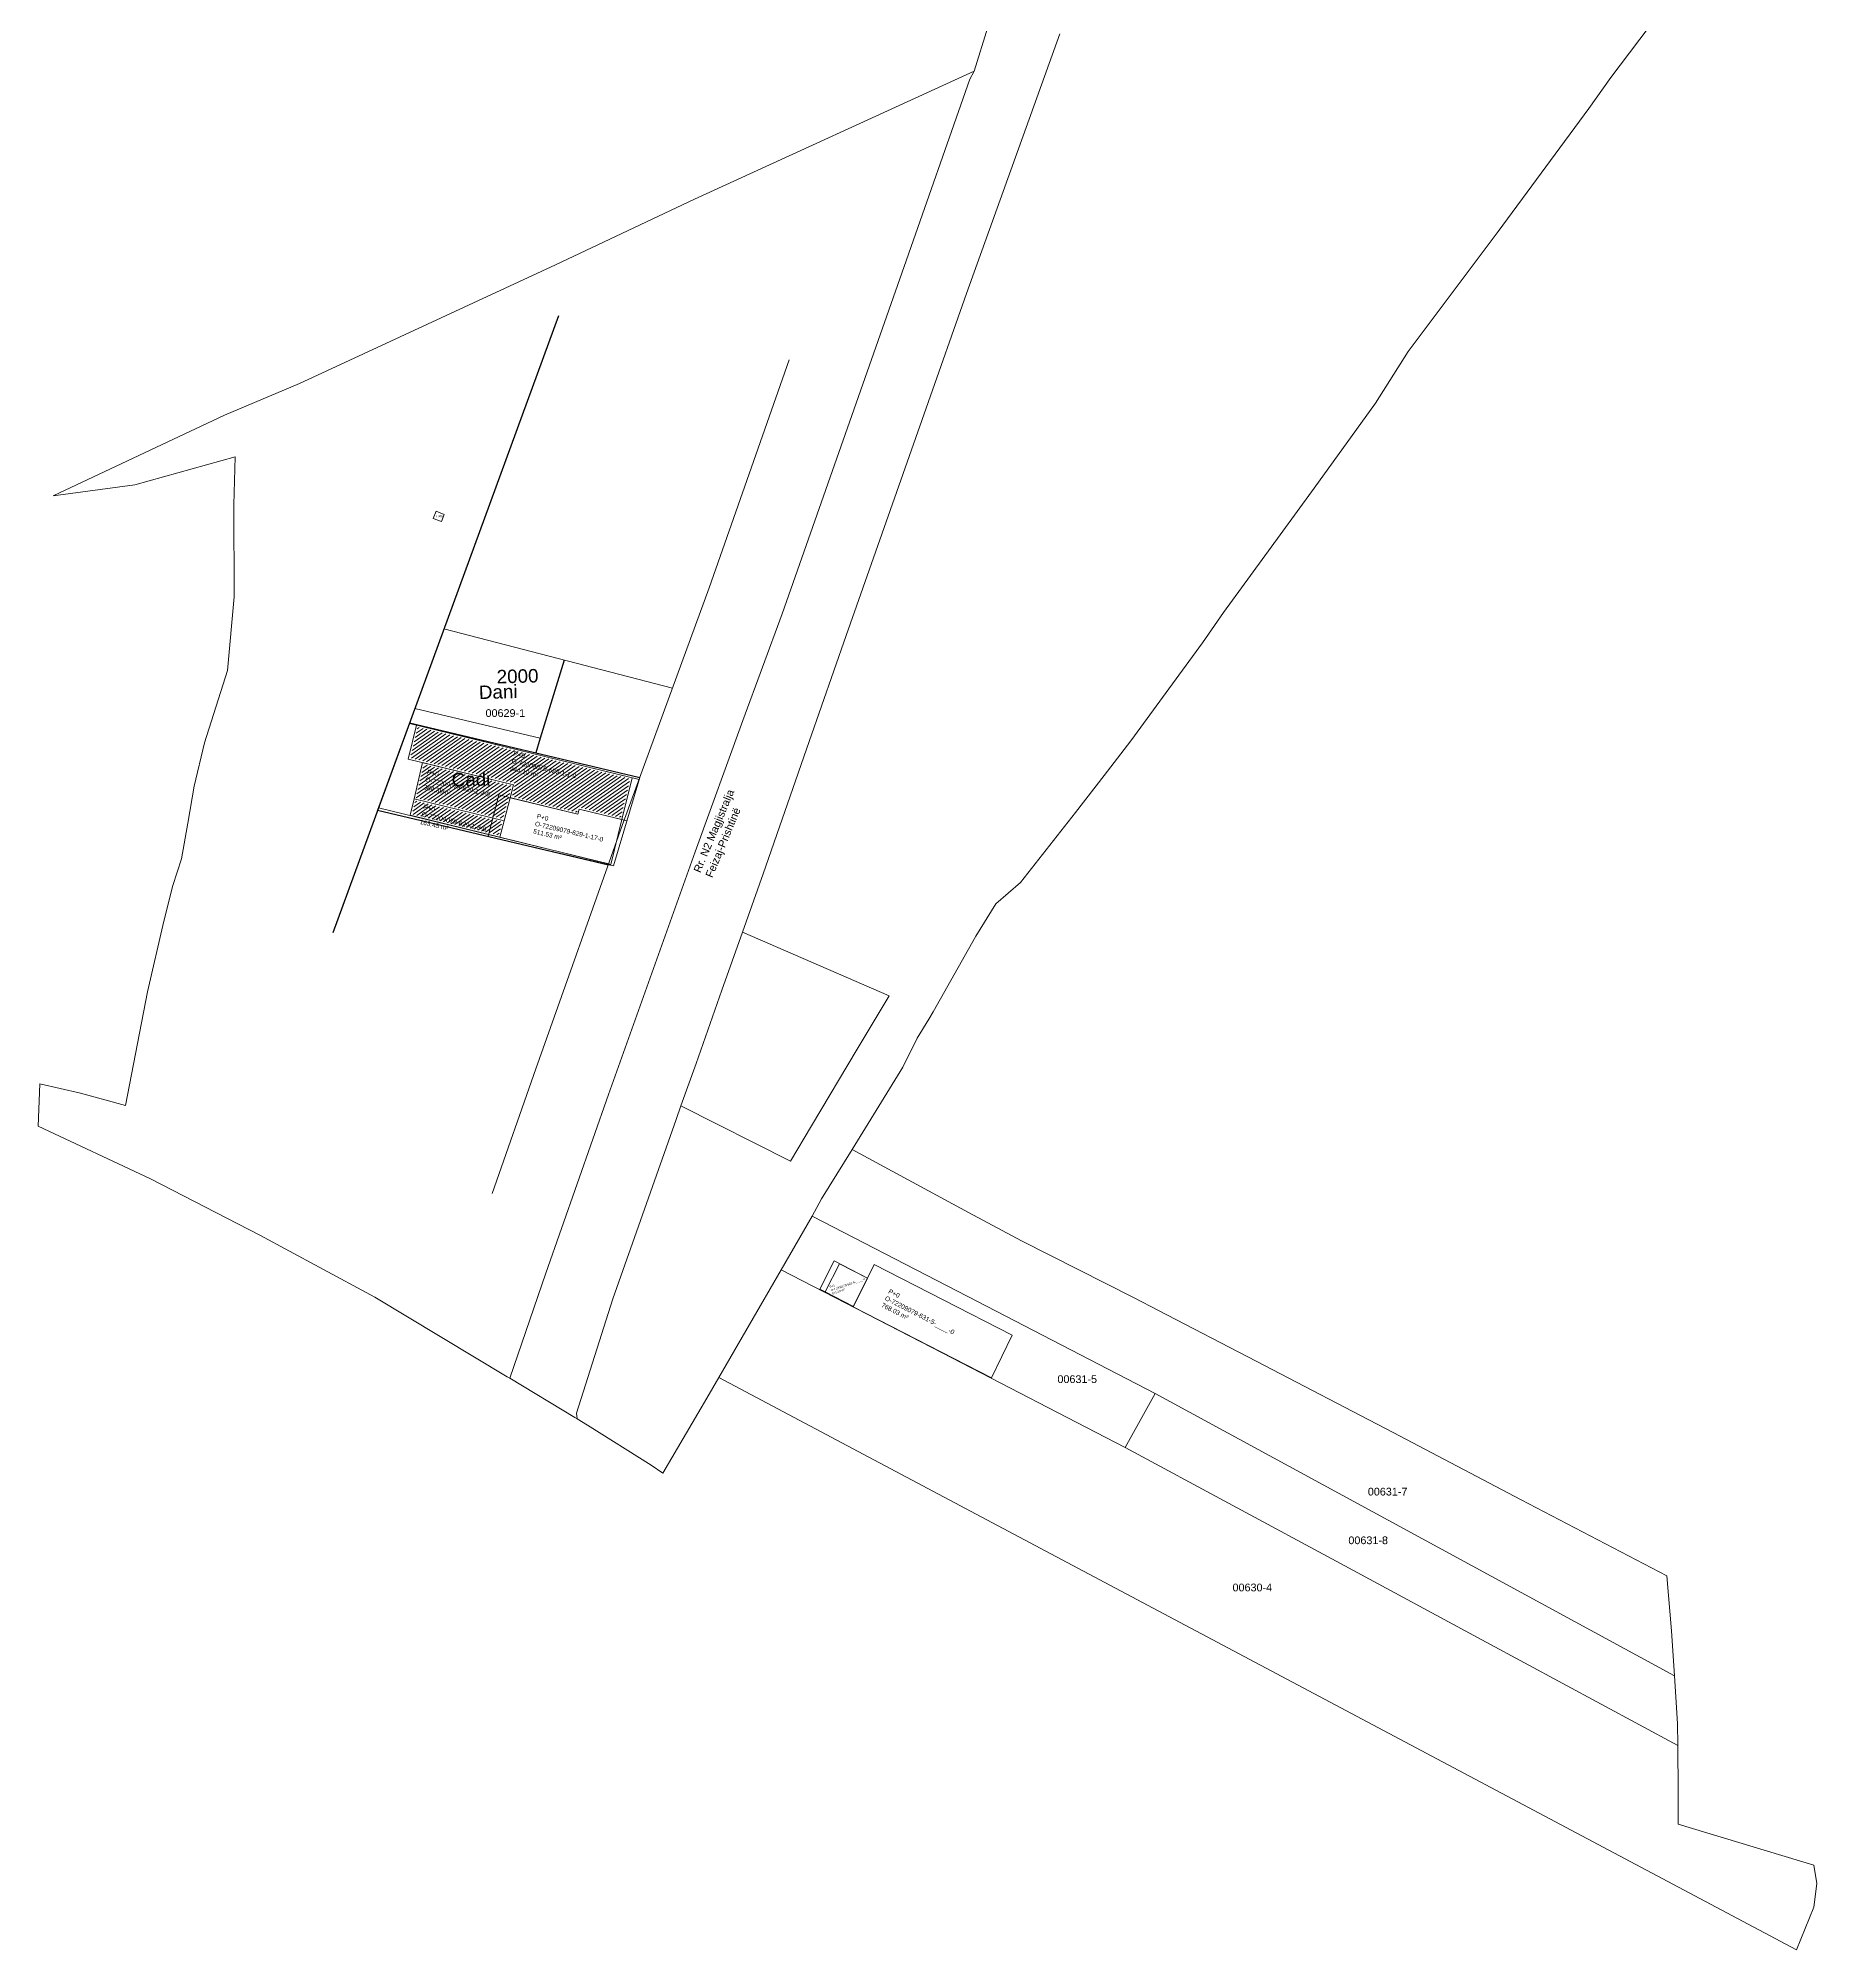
# Model space of a CAD drawing. Header units: metres. Extents: x 7512851 to 7514146, y 4700258 to 4702379.
# Drawn here: x 7513291 to 7513866, y 4700258 to 4700876 of the extents above; entities that cross this region are included whole.
import ezdxf
from ezdxf.enums import TextEntityAlignment as Align

# ---------------------------------------------------------------- set-up
doc = ezdxf.new("R2010")
doc.units = ezdxf.units.M
doc.linetypes.add('DASHED', pattern=[0.75, 0.5, -0.25])
doc.layers.get('0').update_dxf_attribs({"lineweight": 0})
for name, color, linetype in [('0-PARCEL-NUMBER-TEXT', 7, 'Continuous'), ('0-PARCELAT', 7, 'Continuous'), ('Etazha', 7, 'Continuous'), ('gjendja ekzistuese', 3, 'Continuous')]:
    doc.layers.add(name, color=color, linetype=linetype)
for name, color, linetype, lineweight in [('emrat e rrugeve', 7, 'Continuous', 0), ('kati 0', 1, 'Continuous', 0), ('kati 1', 111, 'Continuous', 0), ('kati 1 pikat terasa para', 222, 'Continuous', 0), ('ndarje', 52, 'Continuous', 0), ('Parcela baze', 7, 'Continuous', 0)]:
    doc.layers.add(name, color=color, linetype=linetype, lineweight=lineweight)
doc.layers.add('shenderrimi', color=7, linetype='Continuous', lineweight=0, true_color=0x00b800)
doc.styles.get("Standard").update_dxf_attribs({"font": 'arial.ttf'})

# ---------------------------------------------------------------- blocks, each defined once
blk = doc.blocks.new('ACMAP_ANN_TEMPLATE_PIN-SUN')
blk.add_attdef('PIN', text='', height=2.5).set_placement((366708.21, 310584.18), align=Align.MIDDLE)

msp = doc.modelspace()

# ---------------------------------------------------------------- hatches: boundary and pattern name
at = {"layer": 'kati 0', "true_color": 0x939598}
h = msp.add_hatch(dxfattribs=at)
h.set_pattern_fill('ANSI31', color=252, scale=0.3, angle=350)
h.paths.add_polyline_path([(7513413.67, 4700653.08), (7513411.23, 4700643.11), (7513445.25, 4700634.81), (7513444.21, 4700630.58), (7513465.11, 4700625.48), (7513465.53, 4700627.17), (7513479.36, 4700623.79), (7513482.42, 4700636.31)])
h.paths.add_polyline_path([(7513465.83, 4700627.24), (7513468.45, 4700627.24), (7513468.45, 4700629.87), (7513465.83, 4700629.87)], flags=24)
h.paths.add_polyline_path([(7513457.04, 4700626.46), (7513459.66, 4700626.46), (7513459.66, 4700629.08), (7513457.04, 4700629.08)], flags=25)
h.paths.add_polyline_path([(7513443.89, 4700629.41), (7513446.51, 4700629.41), (7513446.51, 4700632.04), (7513443.89, 4700632.04)], flags=25)
h.paths.add_polyline_path([(7513444.9, 4700634.14), (7513447.51, 4700634.14), (7513447.51, 4700636.77), (7513444.9, 4700636.77)], flags=24)
h.paths.add_polyline_path([(7513415.74, 4700641.38), (7513419.35, 4700641.38), (7513419.35, 4700644.01), (7513415.74, 4700644.01)], flags=25)
h.paths.add_polyline_path([(7513442.61, 4700638.26), (7513464.26, 4700633.14), (7513466.13, 4700641.04), (7513444.48, 4700646.16)], flags=24)
h = msp.add_hatch(dxfattribs=at)
h.set_pattern_fill('ANSI31', color=252, scale=0.3, angle=350)
h.paths.add_polyline_path([(7513415.61, 4700641.01), (7513414.13, 4700634.72, -0.093356), (7513414.14, 4700634.65, -0.211877), (7513414.08, 4700634.51), (7513413.07, 4700630.21), (7513441.27, 4700623.36), (7513442.52, 4700628.05, -0.191104), (7513442.55, 4700628.19), (7513443.12, 4700630.33), (7513444.04, 4700634.07)])
h.paths.add_polyline_path([(7513440.33, 4700627.52), (7513442.95, 4700627.52), (7513442.95, 4700630.15), (7513440.33, 4700630.15)], flags=24)
h.paths.add_polyline_path([(7513435.6, 4700624.21), (7513440.97, 4700624.21), (7513440.97, 4700626.52), (7513435.6, 4700626.52)], flags=25)
h.paths.add_polyline_path([(7513435.66, 4700625.58), (7513441.9, 4700625.58), (7513441.9, 4700627.89), (7513435.66, 4700627.89)], flags=24)
h.paths.add_polyline_path([(7513414.7, 4700632.31), (7513436.34, 4700627.2), (7513438.21, 4700635.1), (7513416.56, 4700640.22)], flags=24)
h = msp.add_hatch(dxfattribs=at)
h.set_pattern_fill('ANSI31', color=252, scale=0.3, angle=350)
h.paths.add_polyline_path([(7513412.84, 4700629.24), (7513411.8, 4700624.9), (7513439.87, 4700618.08), (7513441.01, 4700622.39)])
h.paths.add_polyline_path([(7513437.99, 4700618.32), (7513440.61, 4700618.32), (7513440.61, 4700620.95), (7513437.99, 4700620.95)], flags=25)
h.paths.add_polyline_path([(7513411.9, 4700626.02), (7513414.52, 4700626.02), (7513414.52, 4700628.64), (7513411.9, 4700628.64)], flags=25)
h.paths.add_polyline_path([(7513413.42, 4700621.05), (7513435.14, 4700615.92), (7513437, 4700623.83), (7513415.29, 4700628.96)], flags=9)

# ---------------------------------------------------------------- linework, layer by layer
at = {"color": 1}
for p, q in [((7513422.15, 4700684.84), (7513496.14, 4700665.68)), ((7513412.71, 4700659.05), (7513453.24, 4700649.53))]:
    msp.add_line(p, q, dxfattribs=at)
msp.add_lwpolyline([(7513533.83, 4700771.83), (7513508, 4700698.13), (7513479.87, 4700621.18), (7513451.87, 4700542.55), (7513437.73, 4700502.24)], dxfattribs=at)
at = {"layer": '0-PARCELAT', "lineweight": 0}
for points in [[(7513621.5, 4700877.27), (7513591.25, 4700793.27), (7513578.23, 4700756.19), (7513552.31, 4700682.71), (7513540.37, 4700648.43), (7513540.37, 4700648.43), (7513525.45, 4700605.59), (7513518.79, 4700586.77), (7513512.13, 4700567.97), (7513503.73, 4700544.25), (7513498.86, 4700530.52), (7513497.3, 4700526.17), (7513476.84, 4700468.17), (7513465.02, 4700431.12), (7513465.25, 4700429.26), (7513464.52, 4700429.7), (7513443.45, 4700442.42), (7513455.16, 4700476.42), (7513475.45, 4700534.27), (7513503.4, 4700612.74), (7513518.92, 4700655.19), (7513531.56, 4700689.75), (7513571.05, 4700802.06), (7513592.36, 4700862.65), (7513593.77, 4700865.28), (7513598.19, 4700879.51)], [(7513815.23, 4700883.53), (7513799.82, 4700863.18), (7513792.67, 4700853.16), (7513763.32, 4700813.4), (7513734.22, 4700774.57), (7513723.64, 4700757.81), (7513703.78, 4700730.31), (7513692.78, 4700715.24), (7513674.45, 4700690.14), (7513667.64, 4700680.36), (7513657.89, 4700667.04), (7513644.4, 4700648.61), (7513635.76, 4700637.39), (7513626.53, 4700625.41), (7513608.76, 4700602.75), (7513600.7, 4700595.89), (7513594.33, 4700585.46), (7513580.45, 4700560.98), (7513579.07, 4700558.55), (7513575.24, 4700552.48), (7513570.6, 4700543.01), (7513554.25, 4700516.39), (7513544.37, 4700500.47), (7513541.27, 4700494.91), (7513531.28, 4700477.51), (7513520.99, 4700459.81), (7513511.12, 4700442.73), (7513507.24, 4700436.02), (7513493, 4700411.76), (7513489.18, 4700414.32), (7513468.63, 4700427.23), (7513465.25, 4700429.26), (7513465.02, 4700431.12), (7513476.84, 4700468.17), (7513497.3, 4700526.17), (7513498.86, 4700530.52), (7513498.86, 4700530.52), (7513534.25, 4700512.65), (7513541.12, 4700524.13), (7513555.85, 4700548.91), (7513566.18, 4700566.12), (7513518.79, 4700586.77), (7513525.45, 4700605.59), (7513540.37, 4700648.43), (7513552.31, 4700682.71), (7513578.23, 4700756.19), (7513591.25, 4700793.27), (7513621.5, 4700877.27)]]:
    msp.add_lwpolyline(points, dxfattribs=at)
for points in [[(7513503.25, 4700823.79), (7513593.77, 4700865.28), (7513592.36, 4700862.65), (7513571.05, 4700802.06), (7513531.56, 4700689.75), (7513518.92, 4700655.19), (7513503.4, 4700612.74), (7513475.45, 4700534.27), (7513455.16, 4700476.42), (7513443.45, 4700442.42), (7513442.58, 4700442.94), (7513399.81, 4700468.67), (7513381.81, 4700478.37), (7513362.52, 4700488.76), (7513327.17, 4700506.91), (7513290.84, 4700523.98), (7513291.36, 4700537.65), (7513304.51, 4700534.65), (7513319.1, 4700530.62), (7513326.16, 4700567.45), (7513331.48, 4700590.3), (7513334.42, 4700601.83), (7513337.21, 4700610.46), (7513339.21, 4700622.01), (7513341.29, 4700633.95), (7513344.7, 4700647.93), (7513352.1, 4700671.36), (7513354.28, 4700695.15), (7513354.11, 4700724.97), (7513354.54, 4700740.53), (7513322.1, 4700731.4), (7513295.68, 4700727.84), (7513351.18, 4700753.96), (7513375.41, 4700764.24), (7513458.3, 4700802.61), (7513503.25, 4700823.79)], [(7513554.25, 4700516.39), (7513591.94, 4700496), (7513609.02, 4700486.93), (7513645.54, 4700468.46), (7513653.39, 4700464.36), (7513685.02, 4700447.94), (7513729.3, 4700424.88), (7513770.73, 4700403.14), (7513817.95, 4700378.53), (7513819.43, 4700360.75), (7513820.36, 4700346.23), (7513652.29, 4700437.47), (7513591.66, 4700468.84), (7513541.27, 4700494.91), (7513544.37, 4700500.47), (7513554.25, 4700516.39)], [(7513591.66, 4700468.84), (7513652.29, 4700437.47), (7513642.6, 4700420.05), (7513583.42, 4700450.64), (7513531.28, 4700477.51), (7513541.27, 4700494.91), (7513591.66, 4700468.84)], [(7513859.83, 4700257.57), (7513511.12, 4700442.73), (7513520.99, 4700459.81), (7513531.28, 4700477.51), (7513583.42, 4700450.64), (7513642.6, 4700420.05), (7513712.24, 4700382.52), (7513759.41, 4700357.09), (7513821.42, 4700323.67), (7513821.58, 4700308.67), (7513821.58, 4700298.21), (7513865.48, 4700284.97), (7513866.43, 4700278.98), (7513865.48, 4700271.32), (7513859.83, 4700257.57)], [(7513820.36, 4700346.23), (7513821.35, 4700330.71), (7513821.42, 4700323.67), (7513759.41, 4700357.09), (7513712.24, 4700382.52), (7513642.6, 4700420.05), (7513652.29, 4700437.47), (7513820.36, 4700346.23)]]:
    msp.add_lwpolyline(points, close=True, dxfattribs=at)
at = {"layer": 'gjendja ekzistuese', "color": 1}
for p, q in [((7513461.1, 4700674.76), (7513453.24, 4700649.53)), ((7513411, 4700654.39), (7513485.56, 4700636.76)), ((7513453.24, 4700649.53), (7513451.87, 4700644.73)), ((7513400.69, 4700626.21), (7513475.37, 4700608.55))]:
    msp.add_line(p, q, dxfattribs=at)
msp.add_lwpolyline([(7513459.22, 4700786.13), (7513386.17, 4700586.56)], dxfattribs=at)
at = {"layer": 'kati 0', "color": 252, "true_color": 0x939598, "flags": 128}
for points, elevation in [([(7513443.61, 4700630.21), (7513465.48, 4700624.87), (7513465.89, 4700626.57), (7513479.73, 4700623.19), (7513483.03, 4700636.67), (7513413.3, 4700653.69), (7513410.62, 4700642.74), (7513444.64, 4700634.44)], 603.45), ([(7513444.64, 4700634.44), (7513415.24, 4700641.61), (7513412.46, 4700629.84), (7513441.63, 4700622.75), (7513443.61, 4700630.21)], 603.25), ([(7513441.63, 4700622.75), (7513412.46, 4700629.84), (7513411.2, 4700624.53), (7513440.23, 4700617.48)], 603.25)]:
    msp.add_lwpolyline(points, close=True, dxfattribs=dict(at, elevation=elevation))
at = {"layer": 'kati 0', "flags": 128}
for points in [[(7513479.73, 4700623.19), (7513465.89, 4700626.57), (7513465.48, 4700624.87), (7513443.61, 4700630.21), (7513441.63, 4700622.75), (7513440.23, 4700617.48), (7513476.16, 4700608.66)], [(7513559.21, 4700474.82), (7513554.65, 4700465.62), (7513545.5, 4700470.34), (7513550.16, 4700479.48)], [(7513561.39, 4700479.25), (7513554.63, 4700465.53), (7513599.31, 4700442.61), (7513606.07, 4700456.33)]]:
    msp.add_lwpolyline(points, close=True, dxfattribs=at)
at = {"layer": 'kati 1', "flags": 128}
msp.add_lwpolyline([(7513559.21, 4700474.82), (7513548.4, 4700480.38), (7513543.74, 4700471.24), (7513554.65, 4700465.62)], close=True, dxfattribs=at)
at = {"layer": 'kati 1 pikat terasa para', "flags": 128}
for points, elevation in [([(7513419.6, 4700722.86), (7513418.69, 4700720.59)], 602.43), ([(7513421.36, 4700719.54), (7513418.69, 4700720.59)], 602.43), ([(7513422.27, 4700721.81), (7513419.6, 4700722.86)], 602.44), ([(7513422.27, 4700721.81), (7513421.36, 4700719.54)], 602.43)]:
    msp.add_lwpolyline(points, dxfattribs=dict(at, elevation=elevation))
at = {"layer": 'ndarje', "flags": 128}
for points in [[(7513410.95, 4700654.26), (7513485.33, 4700636.11)], [(7513475.48, 4700608.85), (7513400.96, 4700626.97)]]:
    msp.add_lwpolyline(points, dxfattribs=at)
at = {"layer": 'Parcela baze'}
msp.add_lwpolyline([(7513442.11, 4700616.41), (7513400.69, 4700626.21), (7513411, 4700654.39), (7513451.34, 4700644.85), (7513485.56, 4700636.76), (7513477.04, 4700608.15)], close=True, dxfattribs=at)
at = {"layer": 'shenderrimi', "flags": 128}
msp.add_lwpolyline([(7513481.4, 4700622.78), (7513465.89, 4700626.57), (7513465.48, 4700624.87), (7513439.96, 4700631.1), (7513436.41, 4700617.76)], dxfattribs=at)

# ---------------------------------------------------------------- block references
at = {"layer": '0-PARCEL-NUMBER-TEXT'}
for p, values in [((7146733.8, 4390073.42), {'PIN': '00629-1'}), ((7146918.88, 4389857.97), {'PIN': '00631-5'}), ((7147019.33, 4389821.58), {'PIN': '00631-7'}), ((7147013.04, 4389805.84), {'PIN': '00631-8'}), ((7146975.55, 4389790.58), {'PIN': '00630-4'})]:
    msp.add_blockref('ACMAP_ANN_TEMPLATE_PIN-SUN', p, dxfattribs=at).add_auto_attribs(values)

# ---------------------------------------------------------------- texts
at = {"color": 1}
for s, p in [('2000', (7513439.27, 4700667.18)), ('Dani', (7513433.51, 4700662.12)), ('Cadi', (7513424.7, 4700633.82))]:
    msp.add_text(s, height=4.355, rotation=1.54706, dxfattribs=at).set_placement(p)
at = {"layer": 'emrat e rrugeve', "linetype": 'DASHED', "attachment_point": 1}
for s, width, insert, char_height, rotation in [('Rr. N2 Magjistralja Feizaj-Prishtinë', 35.5316, (7513502.81, 4700606.7), 2.5, 67.40376), ('P+0\\PO-72209079-629-1-17-0\\P511.53 m²', 25.5517, (7513452.41, 4700625.04), 1.5, 346.69558), ('P+1\\PO-72209079-631-5-____-0\\P105.02 m²', 11.6722, (7513546.84, 4700472.28), 0.7, 19.15765), ('P+0\\PO-72209079-631-5-____-0\\P768.03 m²', 35.5316, (7513566.49, 4700471.39), 1.5, 333.00184)]:
    msp.add_mtext_dynamic_manual_height_columns(s, width=width, gutter_width=1, heights=[0], dxfattribs=dict(at, insert=insert, char_height=char_height, rotation=rotation))
at = {"layer": 'Etazha', "color": 252, "true_color": 0x939598, "char_height": 1.5, "attachment_point": 1, "rotation": 346.69558}
for s, width, insert in [('P+0\\PO-72209079-629-1-1-0\\P944.10 m²', 35.5316, (7513444.83, 4700645.29)), ('P+0\\PO-72209079-629-1-2-0\\P364.38m²', 26.2359, (7513416.91, 4700639.35)), ('P+0\\PO-72209079-629-1-3-0\\P163.45 m²', 25.281, (7513415.7, 4700628.08))]:
    msp.add_mtext_dynamic_manual_height_columns(s, width=width, gutter_width=1, heights=[0], dxfattribs=dict(at, insert=insert))
at = {"layer": 'kati 1 pikat terasa para', "insert": (7513419.51, 4700721.59), "char_height": 0.7, "attachment_point": 1}
msp.add_mtext_dynamic_manual_height_columns('Trafo', width=0.6801, gutter_width=1, heights=[0], dxfattribs=at)

doc.saveas('drawing.dxf')
